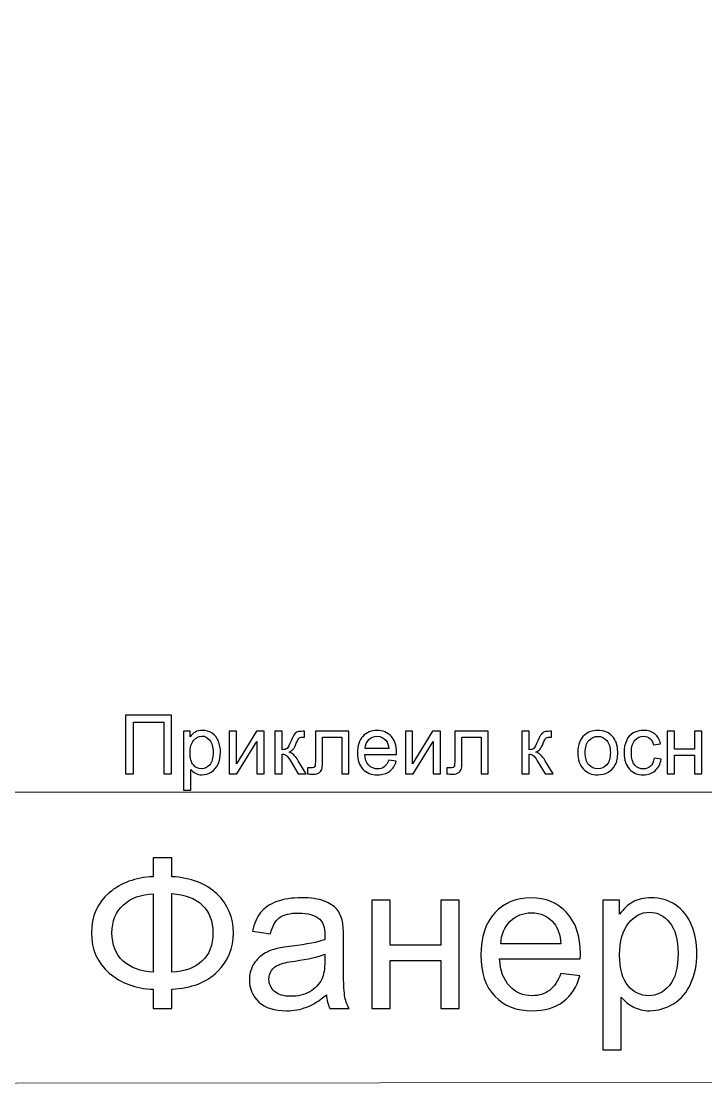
# Model space of a CAD drawing. Header units: millimetres. Extents: x -998 to 1016, y -1915 to 1914.
# Drawn here: x -443.4 to -372.8, y -1509.7 to -1400.2 of the extents above; entities that cross this region are included whole.
import ezdxf

# ---------------------------------------------------------------- set-up
doc = ezdxf.new("R2010")
doc.units = ezdxf.units.MM
doc.header["$MEASUREMENT"] = 0
doc.layers.add('layer 1', color=7, linetype='Continuous')

msp = doc.modelspace()

# ---------------------------------------------------------------- linework, layer by layer
at = {"layer": 'layer 1', "color": 143, "lineweight": 9}
msp.add_open_spline([(-484.008, -1400.1516), (-484.008, -1400.1516), (-505.2969, -1400.1516), (-505.2969, -1400.1516), (-505.2969, -1400.1516), (-519.0467, -1400.1516), (-518.938, -1413.1551), (-518.938, -1426.9021), (-518.938, -1426.9021), (-518.938, -1426.9021), (-518.938, -1509.738), (-518.938, -1509.738), (-518.938, -1509.738), (-518.938, -1509.738), (-218.938, -1509.4869), (-218.938, -1509.4869), (-218.938, -1509.4869), (-218.938, -1509.4869), (-218.938, -1479.6511), (-218.938, -1479.6511), (-218.938, -1479.6511), (-218.938, -1479.6511), (-472.2524, -1479.6511), (-472.2524, -1479.6511), (-472.2524, -1479.6511), (-472.2524, -1481.308), (-473.5955, -1482.6511), (-475.2524, -1482.6511), (-475.2524, -1482.6511), (-476.9093, -1482.6511), (-478.2524, -1481.308), (-478.2524, -1479.6511), (-478.2524, -1479.6511), (-478.2524, -1479.6511), (-478.2524, -1461.6511), (-478.2524, -1461.6511), (-478.2524, -1461.6511), (-478.2524, -1459.9942), (-476.9093, -1458.6511), (-475.2524, -1458.6511), (-475.2524, -1458.6511), (-473.5955, -1458.6511), (-472.2524, -1459.9942), (-472.2524, -1461.6511), (-472.2524, -1461.6511), (-472.2524, -1461.6511), (-459.008, -1461.6511), (-459.008, -1461.6511), (-459.008, -1461.6511), (-459.008, -1461.6511), (-459.008, -1426.651), (-459.008, -1426.651), (-459.008, -1426.651), (-459.008, -1412.901), (-470.2586, -1400.1516), (-484.008, -1400.1516)], degree=3, knots=[0, 0, 0, 0, 0.06666667, 0.06666667, 0.06666667, 0.06666667, 0.13333333, 0.13333333, 0.13333333, 0.13333333, 0.2, 0.2, 0.2, 0.2, 0.26666667, 0.26666667, 0.26666667, 0.26666667, 0.33333333, 0.33333333, 0.33333333, 0.33333333, 0.4, 0.4, 0.4, 0.4, 0.46666667, 0.46666667, 0.46666667, 0.46666667, 0.53333333, 0.53333333, 0.53333333, 0.53333333, 0.6, 0.6, 0.6, 0.6, 0.66666667, 0.66666667, 0.66666667, 0.66666667, 0.73333333, 0.73333333, 0.73333333, 0.73333333, 0.8, 0.8, 0.8, 0.8, 0.86666667, 0.86666667, 0.86666667, 0.86666667, 1, 1, 1, 1], dxfattribs=at)
at = {"layer": 'layer 1', "color": 250}
for points, knots in [([(-432.6618, -1471.7199), (-432.6618, -1471.7199), (-427.9035, -1471.7199), (-427.9035, -1471.7199), (-427.9035, -1471.7199), (-427.9035, -1471.7199), (-427.9035, -1477.7821), (-427.9035, -1477.7821), (-427.9035, -1477.7821), (-427.9035, -1477.7821), (-428.7078, -1477.7821), (-428.7078, -1477.7821), (-428.7078, -1477.7821), (-428.7078, -1477.7821), (-428.7078, -1472.4311), (-428.7078, -1472.4311), (-428.7078, -1472.4311), (-428.7078, -1472.4311), (-431.8575, -1472.4311), (-431.8575, -1472.4311), (-431.8575, -1472.4311), (-431.8575, -1472.4311), (-431.8575, -1477.7821), (-431.8575, -1477.7821), (-431.8575, -1477.7821), (-431.8575, -1477.7821), (-432.6618, -1477.7821), (-432.6618, -1477.7821), (-432.6618, -1477.7821), (-432.6618, -1477.7821), (-432.6618, -1471.7199), (-432.6618, -1471.7199)], [0, 0, 0, 0, 0.11111111, 0.11111111, 0.11111111, 0.11111111, 0.22222222, 0.22222222, 0.22222222, 0.22222222, 0.33333333, 0.33333333, 0.33333333, 0.33333333, 0.44444444, 0.44444444, 0.44444444, 0.44444444, 0.55555556, 0.55555556, 0.55555556, 0.55555556, 0.66666667, 0.66666667, 0.66666667, 0.66666667, 0.77777778, 0.77777778, 0.77777778, 0.77777778, 1, 1, 1, 1]), ([(-426.6773, -1479.467), (-426.6773, -1479.467), (-426.6773, -1473.3879), (-426.6773, -1473.3879), (-426.6773, -1473.3879), (-426.6773, -1473.3879), (-426, -1473.3879), (-426, -1473.3879), (-426, -1473.3879), (-426, -1473.3879), (-426, -1473.965), (-426, -1473.965), (-426, -1473.965), (-425.8405, -1473.7421), (-425.6599, -1473.5742), (-425.4581, -1473.4627), (-425.4581, -1473.4627), (-425.2577, -1473.3512), (-425.0136, -1473.2947), (-424.7271, -1473.2947), (-424.7271, -1473.2947), (-424.3518, -1473.2947), (-424.0216, -1473.3907), (-423.7351, -1473.584), (-423.7351, -1473.584), (-423.4487, -1473.7759), (-423.2328, -1474.0483), (-423.086, -1474.3982), (-423.086, -1474.3982), (-422.9407, -1474.7496), (-422.8673, -1475.1334), (-422.8673, -1475.5525), (-422.8673, -1475.5525), (-422.8673, -1475.9999), (-422.9477, -1476.4034), (-423.1086, -1476.7633), (-423.1086, -1476.7633), (-423.2695, -1477.1217), (-423.5037, -1477.3969), (-423.8113, -1477.5888), (-423.8113, -1477.5888), (-424.1175, -1477.7793), (-424.4407, -1477.8752), (-424.7793, -1477.8752), (-424.7793, -1477.8752), (-425.0277, -1477.8752), (-425.2507, -1477.823), (-425.4468, -1477.7186), (-425.4468, -1477.7186), (-425.6444, -1477.6142), (-425.8052, -1477.4829), (-425.9322, -1477.3235), (-425.9322, -1477.3235), (-425.9322, -1477.3235), (-425.9322, -1479.467), (-425.9322, -1479.467), (-425.9322, -1479.467), (-425.9322, -1479.467), (-426.6773, -1479.467), (-426.6773, -1479.467)], [0, 0, 0, 0, 0.0625, 0.0625, 0.0625, 0.0625, 0.125, 0.125, 0.125, 0.125, 0.1875, 0.1875, 0.1875, 0.1875, 0.25, 0.25, 0.25, 0.25, 0.3125, 0.3125, 0.3125, 0.3125, 0.375, 0.375, 0.375, 0.375, 0.4375, 0.4375, 0.4375, 0.4375, 0.5, 0.5, 0.5, 0.5, 0.5625, 0.5625, 0.5625, 0.5625, 0.625, 0.625, 0.625, 0.625, 0.6875, 0.6875, 0.6875, 0.6875, 0.75, 0.75, 0.75, 0.75, 0.8125, 0.8125, 0.8125, 0.8125, 0.875, 0.875, 0.875, 0.875, 1, 1, 1, 1]), ([(-426, -1475.6118), (-426, -1476.1748), (-425.8857, -1476.5911), (-425.6585, -1476.8606), (-425.6585, -1476.8606), (-425.4299, -1477.1302), (-425.1533, -1477.2656), (-424.8287, -1477.2656), (-424.8287, -1477.2656), (-424.4985, -1477.2656), (-424.2163, -1477.1259), (-423.9821, -1476.8465), (-423.9821, -1476.8465), (-423.7464, -1476.5671), (-423.6293, -1476.1353), (-423.6293, -1475.5497), (-423.6293, -1475.5497), (-423.6293, -1474.9909), (-423.7436, -1474.5732), (-423.9736, -1474.2952), (-423.9736, -1474.2952), (-424.2036, -1474.0172), (-424.4774, -1473.879), (-424.7963, -1473.879), (-424.7963, -1473.879), (-425.1124, -1473.879), (-425.3918, -1474.0271), (-425.6345, -1474.322), (-425.6345, -1474.322), (-425.8786, -1474.6184), (-426, -1475.0474), (-426, -1475.6118)], [0, 0, 0, 0, 0.11111111, 0.11111111, 0.11111111, 0.11111111, 0.22222222, 0.22222222, 0.22222222, 0.22222222, 0.33333333, 0.33333333, 0.33333333, 0.33333333, 0.44444444, 0.44444444, 0.44444444, 0.44444444, 0.55555556, 0.55555556, 0.55555556, 0.55555556, 0.66666667, 0.66666667, 0.66666667, 0.66666667, 0.77777778, 0.77777778, 0.77777778, 0.77777778, 1, 1, 1, 1]), ([(-421.9684, -1473.3879), (-421.9684, -1473.3879), (-421.2233, -1473.3879), (-421.2233, -1473.3879), (-421.2233, -1473.3879), (-421.2233, -1473.3879), (-421.2233, -1476.7393), (-421.2233, -1476.7393), (-421.2233, -1476.7393), (-421.2233, -1476.7393), (-419.1532, -1473.3879), (-419.1532, -1473.3879), (-419.1532, -1473.3879), (-419.1532, -1473.3879), (-418.3531, -1473.3879), (-418.3531, -1473.3879), (-418.3531, -1473.3879), (-418.3531, -1473.3879), (-418.3531, -1477.7821), (-418.3531, -1477.7821), (-418.3531, -1477.7821), (-418.3531, -1477.7821), (-419.0982, -1477.7821), (-419.0982, -1477.7821), (-419.0982, -1477.7821), (-419.0982, -1477.7821), (-419.0982, -1474.4519), (-419.0982, -1474.4519), (-419.0982, -1474.4519), (-419.0982, -1474.4519), (-421.1655, -1477.7821), (-421.1655, -1477.7821), (-421.1655, -1477.7821), (-421.1655, -1477.7821), (-421.9684, -1477.7821), (-421.9684, -1477.7821), (-421.9684, -1477.7821), (-421.9684, -1477.7821), (-421.9684, -1473.3879), (-421.9684, -1473.3879)], [0, 0, 0, 0, 0.09090909, 0.09090909, 0.09090909, 0.09090909, 0.18181818, 0.18181818, 0.18181818, 0.18181818, 0.27272727, 0.27272727, 0.27272727, 0.27272727, 0.36363636, 0.36363636, 0.36363636, 0.36363636, 0.45454545, 0.45454545, 0.45454545, 0.45454545, 0.54545455, 0.54545455, 0.54545455, 0.54545455, 0.63636364, 0.63636364, 0.63636364, 0.63636364, 0.72727273, 0.72727273, 0.72727273, 0.72727273, 0.81818182, 0.81818182, 0.81818182, 0.81818182, 1, 1, 1, 1]), ([(-417.2468, -1473.3879), (-417.2468, -1473.3879), (-416.5017, -1473.3879), (-416.5017, -1473.3879), (-416.5017, -1473.3879), (-416.5017, -1473.3879), (-416.5017, -1475.2844), (-416.5017, -1475.2844), (-416.5017, -1475.2844), (-416.2646, -1475.2844), (-416.0981, -1475.2393), (-416.0022, -1475.1475), (-416.0022, -1475.1475), (-415.9076, -1475.0572), (-415.7679, -1474.7934), (-415.5816, -1474.3545), (-415.5816, -1474.3545), (-415.4349, -1474.0074), (-415.3164, -1473.7788), (-415.226, -1473.6687), (-415.226, -1473.6687), (-415.1343, -1473.5586), (-415.0299, -1473.4838), (-414.9114, -1473.4457), (-414.9114, -1473.4457), (-414.7914, -1473.4076), (-414.6009, -1473.3879), (-414.3399, -1473.3879), (-414.3399, -1473.3879), (-414.3399, -1473.3879), (-414.1903, -1473.3879), (-414.1903, -1473.3879), (-414.1903, -1473.3879), (-414.1903, -1473.3879), (-414.1903, -1474.0017), (-414.1903, -1474.0017), (-414.1903, -1474.0017), (-414.1903, -1474.0017), (-414.3977, -1473.9975), (-414.3977, -1473.9975), (-414.3977, -1473.9975), (-414.5939, -1473.9975), (-414.7195, -1474.0271), (-414.7745, -1474.085), (-414.7745, -1474.085), (-414.8323, -1474.1457), (-414.9212, -1474.3263), (-415.0398, -1474.6268), (-415.0398, -1474.6268), (-415.1527, -1474.9147), (-415.2557, -1475.1137), (-415.3502, -1475.2237), (-415.3502, -1475.2237), (-415.4434, -1475.3338), (-415.5887, -1475.434), (-415.7848, -1475.5257), (-415.7848, -1475.5257), (-415.4645, -1475.6118), (-415.1484, -1475.9095), (-414.838, -1476.4204), (-414.838, -1476.4204), (-414.838, -1476.4204), (-414.021, -1477.7821), (-414.021, -1477.7821), (-414.021, -1477.7821), (-414.021, -1477.7821), (-414.8394, -1477.7821), (-414.8394, -1477.7821), (-414.8394, -1477.7821), (-414.8394, -1477.7821), (-415.6451, -1476.4246), (-415.6451, -1476.4246), (-415.6451, -1476.4246), (-415.8074, -1476.1494), (-415.9485, -1475.9688), (-416.0685, -1475.8813), (-416.0685, -1475.8813), (-416.1898, -1475.7938), (-416.3338, -1475.7501), (-416.5017, -1475.7501), (-416.5017, -1475.7501), (-416.5017, -1475.7501), (-416.5017, -1477.7821), (-416.5017, -1477.7821), (-416.5017, -1477.7821), (-416.5017, -1477.7821), (-417.2468, -1477.7821), (-417.2468, -1477.7821), (-417.2468, -1477.7821), (-417.2468, -1477.7821), (-417.2468, -1473.3879), (-417.2468, -1473.3879)], [0, 0, 0, 0, 0.04166667, 0.04166667, 0.04166667, 0.04166667, 0.08333333, 0.08333333, 0.08333333, 0.08333333, 0.125, 0.125, 0.125, 0.125, 0.16666667, 0.16666667, 0.16666667, 0.16666667, 0.20833333, 0.20833333, 0.20833333, 0.20833333, 0.25, 0.25, 0.25, 0.25, 0.29166667, 0.29166667, 0.29166667, 0.29166667, 0.33333333, 0.33333333, 0.33333333, 0.33333333, 0.375, 0.375, 0.375, 0.375, 0.41666667, 0.41666667, 0.41666667, 0.41666667, 0.45833333, 0.45833333, 0.45833333, 0.45833333, 0.5, 0.5, 0.5, 0.5, 0.54166667, 0.54166667, 0.54166667, 0.54166667, 0.58333333, 0.58333333, 0.58333333, 0.58333333, 0.625, 0.625, 0.625, 0.625, 0.66666667, 0.66666667, 0.66666667, 0.66666667, 0.70833333, 0.70833333, 0.70833333, 0.70833333, 0.75, 0.75, 0.75, 0.75, 0.79166667, 0.79166667, 0.79166667, 0.79166667, 0.83333333, 0.83333333, 0.83333333, 0.83333333, 0.875, 0.875, 0.875, 0.875, 0.91666667, 0.91666667, 0.91666667, 0.91666667, 1, 1, 1, 1]), ([(-413.0755, -1473.3879), (-413.0755, -1473.3879), (-409.6126, -1473.3879), (-409.6126, -1473.3879), (-409.6126, -1473.3879), (-409.6126, -1473.3879), (-409.6126, -1477.7779), (-409.6126, -1477.7779), (-409.6126, -1477.7779), (-409.6126, -1477.7779), (-410.3577, -1477.7779), (-410.3577, -1477.7779), (-410.3577, -1477.7779), (-410.3577, -1477.7779), (-410.3577, -1474.006), (-410.3577, -1474.006), (-410.3577, -1474.006), (-410.3577, -1474.006), (-412.3305, -1474.006), (-412.3305, -1474.006), (-412.3305, -1474.006), (-412.3305, -1474.006), (-412.3305, -1476.1918), (-412.3305, -1476.1918), (-412.3305, -1476.1918), (-412.3305, -1476.7012), (-412.3474, -1477.037), (-412.3798, -1477.2007), (-412.3798, -1477.2007), (-412.4137, -1477.363), (-412.504, -1477.5041), (-412.6522, -1477.6255), (-412.6522, -1477.6255), (-412.8018, -1477.7468), (-413.0163, -1477.8075), (-413.2971, -1477.8075), (-413.2971, -1477.8075), (-413.4706, -1477.8075), (-413.671, -1477.7962), (-413.8968, -1477.775), (-413.8968, -1477.775), (-413.8968, -1477.775), (-413.8968, -1477.1556), (-413.8968, -1477.1556), (-413.8968, -1477.1556), (-413.8968, -1477.1556), (-413.5708, -1477.1556), (-413.5708, -1477.1556), (-413.5708, -1477.1556), (-413.417, -1477.1556), (-413.307, -1477.14), (-413.2406, -1477.1076), (-413.2406, -1477.1076), (-413.1743, -1477.0765), (-413.1306, -1477.0257), (-413.108, -1476.9566), (-413.108, -1476.9566), (-413.0868, -1476.8875), (-413.0755, -1476.6631), (-413.0755, -1476.2835), (-413.0755, -1476.2835), (-413.0755, -1476.2835), (-413.0755, -1473.3879), (-413.0755, -1473.3879)], [0, 0, 0, 0, 0.05882353, 0.05882353, 0.05882353, 0.05882353, 0.11764706, 0.11764706, 0.11764706, 0.11764706, 0.17647059, 0.17647059, 0.17647059, 0.17647059, 0.23529412, 0.23529412, 0.23529412, 0.23529412, 0.29411765, 0.29411765, 0.29411765, 0.29411765, 0.35294118, 0.35294118, 0.35294118, 0.35294118, 0.41176471, 0.41176471, 0.41176471, 0.41176471, 0.47058824, 0.47058824, 0.47058824, 0.47058824, 0.52941176, 0.52941176, 0.52941176, 0.52941176, 0.58823529, 0.58823529, 0.58823529, 0.58823529, 0.64705882, 0.64705882, 0.64705882, 0.64705882, 0.70588235, 0.70588235, 0.70588235, 0.70588235, 0.76470588, 0.76470588, 0.76470588, 0.76470588, 0.82352941, 0.82352941, 0.82352941, 0.82352941, 0.88235294, 0.88235294, 0.88235294, 0.88235294, 1, 1, 1, 1]), ([(-405.5021, -1476.3597), (-405.5021, -1476.3597), (-404.7316, -1476.4613), (-404.7316, -1476.4613), (-404.7316, -1476.4613), (-404.8516, -1476.9086), (-405.0759, -1477.2572), (-405.4033, -1477.5041), (-405.4033, -1477.5041), (-405.7307, -1477.7511), (-406.1484, -1477.8752), (-406.6578, -1477.8752), (-406.6578, -1477.8752), (-407.2984, -1477.8752), (-407.8064, -1477.6777), (-408.1818, -1477.2826), (-408.1818, -1477.2826), (-408.5572, -1476.8889), (-408.7448, -1476.3343), (-408.7448, -1475.6217), (-408.7448, -1475.6217), (-408.7448, -1474.8851), (-408.5557, -1474.3122), (-408.1762, -1473.9058), (-408.1762, -1473.9058), (-407.7966, -1473.4979), (-407.3041, -1473.2947), (-406.6987, -1473.2947), (-406.6987, -1473.2947), (-406.1131, -1473.2947), (-405.6347, -1473.4937), (-405.2636, -1473.8931), (-405.2636, -1473.8931), (-404.8925, -1474.2924), (-404.7062, -1474.854), (-404.7062, -1475.5779), (-404.7062, -1475.5779), (-404.7062, -1475.6217), (-404.7076, -1475.688), (-404.7104, -1475.7755), (-404.7104, -1475.7755), (-404.7104, -1475.7755), (-407.9828, -1475.7755), (-407.9828, -1475.7755), (-407.9828, -1475.7755), (-407.9546, -1476.2567), (-407.8191, -1476.6264), (-407.5736, -1476.8818), (-407.5736, -1476.8818), (-407.3295, -1477.1372), (-407.0233, -1477.2656), (-406.6578, -1477.2656), (-406.6578, -1477.2656), (-406.3854, -1477.2656), (-406.1526, -1477.1937), (-405.9607, -1477.0497), (-405.9607, -1477.0497), (-405.7674, -1476.9058), (-405.615, -1476.6758), (-405.5021, -1476.3597)], [0, 0, 0, 0, 0.0625, 0.0625, 0.0625, 0.0625, 0.125, 0.125, 0.125, 0.125, 0.1875, 0.1875, 0.1875, 0.1875, 0.25, 0.25, 0.25, 0.25, 0.3125, 0.3125, 0.3125, 0.3125, 0.375, 0.375, 0.375, 0.375, 0.4375, 0.4375, 0.4375, 0.4375, 0.5, 0.5, 0.5, 0.5, 0.5625, 0.5625, 0.5625, 0.5625, 0.625, 0.625, 0.625, 0.625, 0.6875, 0.6875, 0.6875, 0.6875, 0.75, 0.75, 0.75, 0.75, 0.8125, 0.8125, 0.8125, 0.8125, 0.875, 0.875, 0.875, 0.875, 1, 1, 1, 1]), ([(-407.9405, -1475.1659), (-407.9405, -1475.1659), (-405.4936, -1475.1659), (-405.4936, -1475.1659), (-405.4936, -1475.1659), (-405.5261, -1474.7962), (-405.6206, -1474.5196), (-405.7744, -1474.3347), (-405.7744, -1474.3347), (-406.0101, -1474.0483), (-406.3177, -1473.9044), (-406.6945, -1473.9044), (-406.6945, -1473.9044), (-407.036, -1473.9044), (-407.3224, -1474.0187), (-407.5553, -1474.2473), (-407.5553, -1474.2473), (-407.7867, -1474.4759), (-407.9151, -1474.7821), (-407.9405, -1475.1659)], [0, 0, 0, 0, 0.16666667, 0.16666667, 0.16666667, 0.16666667, 0.33333333, 0.33333333, 0.33333333, 0.33333333, 0.5, 0.5, 0.5, 0.5, 0.66666667, 0.66666667, 0.66666667, 0.66666667, 1, 1, 1, 1]), ([(-403.7904, -1473.3879), (-403.7904, -1473.3879), (-403.0453, -1473.3879), (-403.0453, -1473.3879), (-403.0453, -1473.3879), (-403.0453, -1473.3879), (-403.0453, -1476.7393), (-403.0453, -1476.7393), (-403.0453, -1476.7393), (-403.0453, -1476.7393), (-400.9752, -1473.3879), (-400.9752, -1473.3879), (-400.9752, -1473.3879), (-400.9752, -1473.3879), (-400.1751, -1473.3879), (-400.1751, -1473.3879), (-400.1751, -1473.3879), (-400.1751, -1473.3879), (-400.1751, -1477.7821), (-400.1751, -1477.7821), (-400.1751, -1477.7821), (-400.1751, -1477.7821), (-400.9202, -1477.7821), (-400.9202, -1477.7821), (-400.9202, -1477.7821), (-400.9202, -1477.7821), (-400.9202, -1474.4519), (-400.9202, -1474.4519), (-400.9202, -1474.4519), (-400.9202, -1474.4519), (-402.9875, -1477.7821), (-402.9875, -1477.7821), (-402.9875, -1477.7821), (-402.9875, -1477.7821), (-403.7904, -1477.7821), (-403.7904, -1477.7821), (-403.7904, -1477.7821), (-403.7904, -1477.7821), (-403.7904, -1473.3879), (-403.7904, -1473.3879)], [0, 0, 0, 0, 0.09090909, 0.09090909, 0.09090909, 0.09090909, 0.18181818, 0.18181818, 0.18181818, 0.18181818, 0.27272727, 0.27272727, 0.27272727, 0.27272727, 0.36363636, 0.36363636, 0.36363636, 0.36363636, 0.45454545, 0.45454545, 0.45454545, 0.45454545, 0.54545455, 0.54545455, 0.54545455, 0.54545455, 0.63636364, 0.63636364, 0.63636364, 0.63636364, 0.72727273, 0.72727273, 0.72727273, 0.72727273, 0.81818182, 0.81818182, 0.81818182, 0.81818182, 1, 1, 1, 1]), ([(-398.6962, -1473.3879), (-398.6962, -1473.3879), (-395.2333, -1473.3879), (-395.2333, -1473.3879), (-395.2333, -1473.3879), (-395.2333, -1473.3879), (-395.2333, -1477.7779), (-395.2333, -1477.7779), (-395.2333, -1477.7779), (-395.2333, -1477.7779), (-395.9784, -1477.7779), (-395.9784, -1477.7779), (-395.9784, -1477.7779), (-395.9784, -1477.7779), (-395.9784, -1474.006), (-395.9784, -1474.006), (-395.9784, -1474.006), (-395.9784, -1474.006), (-397.9512, -1474.006), (-397.9512, -1474.006), (-397.9512, -1474.006), (-397.9512, -1474.006), (-397.9512, -1476.1918), (-397.9512, -1476.1918), (-397.9512, -1476.1918), (-397.9512, -1476.7012), (-397.9681, -1477.037), (-398.0005, -1477.2007), (-398.0005, -1477.2007), (-398.0344, -1477.363), (-398.1247, -1477.5041), (-398.2729, -1477.6255), (-398.2729, -1477.6255), (-398.4225, -1477.7468), (-398.637, -1477.8075), (-398.9178, -1477.8075), (-398.9178, -1477.8075), (-399.0913, -1477.8075), (-399.2917, -1477.7962), (-399.5175, -1477.775), (-399.5175, -1477.775), (-399.5175, -1477.775), (-399.5175, -1477.1556), (-399.5175, -1477.1556), (-399.5175, -1477.1556), (-399.5175, -1477.1556), (-399.1915, -1477.1556), (-399.1915, -1477.1556), (-399.1915, -1477.1556), (-399.0377, -1477.1556), (-398.9277, -1477.14), (-398.8613, -1477.1076), (-398.8613, -1477.1076), (-398.795, -1477.0765), (-398.7513, -1477.0257), (-398.7287, -1476.9566), (-398.7287, -1476.9566), (-398.7075, -1476.8875), (-398.6962, -1476.6631), (-398.6962, -1476.2835), (-398.6962, -1476.2835), (-398.6962, -1476.2835), (-398.6962, -1473.3879), (-398.6962, -1473.3879)], [0, 0, 0, 0, 0.05882353, 0.05882353, 0.05882353, 0.05882353, 0.11764706, 0.11764706, 0.11764706, 0.11764706, 0.17647059, 0.17647059, 0.17647059, 0.17647059, 0.23529412, 0.23529412, 0.23529412, 0.23529412, 0.29411765, 0.29411765, 0.29411765, 0.29411765, 0.35294118, 0.35294118, 0.35294118, 0.35294118, 0.41176471, 0.41176471, 0.41176471, 0.41176471, 0.47058824, 0.47058824, 0.47058824, 0.47058824, 0.52941176, 0.52941176, 0.52941176, 0.52941176, 0.58823529, 0.58823529, 0.58823529, 0.58823529, 0.64705882, 0.64705882, 0.64705882, 0.64705882, 0.70588235, 0.70588235, 0.70588235, 0.70588235, 0.76470588, 0.76470588, 0.76470588, 0.76470588, 0.82352941, 0.82352941, 0.82352941, 0.82352941, 0.88235294, 0.88235294, 0.88235294, 0.88235294, 1, 1, 1, 1]), ([(-391.7762, -1473.3879), (-391.7762, -1473.3879), (-391.0311, -1473.3879), (-391.0311, -1473.3879), (-391.0311, -1473.3879), (-391.0311, -1473.3879), (-391.0311, -1475.2844), (-391.0311, -1475.2844), (-391.0311, -1475.2844), (-390.794, -1475.2844), (-390.6275, -1475.2393), (-390.5316, -1475.1475), (-390.5316, -1475.1475), (-390.437, -1475.0572), (-390.2973, -1474.7934), (-390.111, -1474.3545), (-390.111, -1474.3545), (-389.9643, -1474.0074), (-389.8458, -1473.7788), (-389.7554, -1473.6687), (-389.7554, -1473.6687), (-389.6637, -1473.5586), (-389.5593, -1473.4838), (-389.4408, -1473.4457), (-389.4408, -1473.4457), (-389.3208, -1473.4076), (-389.1303, -1473.3879), (-388.8693, -1473.3879), (-388.8693, -1473.3879), (-388.8693, -1473.3879), (-388.7197, -1473.3879), (-388.7197, -1473.3879), (-388.7197, -1473.3879), (-388.7197, -1473.3879), (-388.7197, -1474.0017), (-388.7197, -1474.0017), (-388.7197, -1474.0017), (-388.7197, -1474.0017), (-388.9271, -1473.9975), (-388.9271, -1473.9975), (-388.9271, -1473.9975), (-389.1233, -1473.9975), (-389.2489, -1474.0271), (-389.3039, -1474.085), (-389.3039, -1474.085), (-389.3617, -1474.1457), (-389.4506, -1474.3263), (-389.5692, -1474.6268), (-389.5692, -1474.6268), (-389.6821, -1474.9147), (-389.7851, -1475.1137), (-389.8796, -1475.2237), (-389.8796, -1475.2237), (-389.9728, -1475.3338), (-390.1181, -1475.434), (-390.3142, -1475.5257), (-390.3142, -1475.5257), (-389.9939, -1475.6118), (-389.6778, -1475.9095), (-389.3674, -1476.4204), (-389.3674, -1476.4204), (-389.3674, -1476.4204), (-388.5504, -1477.7821), (-388.5504, -1477.7821), (-388.5504, -1477.7821), (-388.5504, -1477.7821), (-389.3688, -1477.7821), (-389.3688, -1477.7821), (-389.3688, -1477.7821), (-389.3688, -1477.7821), (-390.1745, -1476.4246), (-390.1745, -1476.4246), (-390.1745, -1476.4246), (-390.3368, -1476.1494), (-390.4779, -1475.9688), (-390.5979, -1475.8813), (-390.5979, -1475.8813), (-390.7192, -1475.7938), (-390.8632, -1475.7501), (-391.0311, -1475.7501), (-391.0311, -1475.7501), (-391.0311, -1475.7501), (-391.0311, -1477.7821), (-391.0311, -1477.7821), (-391.0311, -1477.7821), (-391.0311, -1477.7821), (-391.7762, -1477.7821), (-391.7762, -1477.7821), (-391.7762, -1477.7821), (-391.7762, -1477.7821), (-391.7762, -1473.3879), (-391.7762, -1473.3879)], [0, 0, 0, 0, 0.04166667, 0.04166667, 0.04166667, 0.04166667, 0.08333333, 0.08333333, 0.08333333, 0.08333333, 0.125, 0.125, 0.125, 0.125, 0.16666667, 0.16666667, 0.16666667, 0.16666667, 0.20833333, 0.20833333, 0.20833333, 0.20833333, 0.25, 0.25, 0.25, 0.25, 0.29166667, 0.29166667, 0.29166667, 0.29166667, 0.33333333, 0.33333333, 0.33333333, 0.33333333, 0.375, 0.375, 0.375, 0.375, 0.41666667, 0.41666667, 0.41666667, 0.41666667, 0.45833333, 0.45833333, 0.45833333, 0.45833333, 0.5, 0.5, 0.5, 0.5, 0.54166667, 0.54166667, 0.54166667, 0.54166667, 0.58333333, 0.58333333, 0.58333333, 0.58333333, 0.625, 0.625, 0.625, 0.625, 0.66666667, 0.66666667, 0.66666667, 0.66666667, 0.70833333, 0.70833333, 0.70833333, 0.70833333, 0.75, 0.75, 0.75, 0.75, 0.79166667, 0.79166667, 0.79166667, 0.79166667, 0.83333333, 0.83333333, 0.83333333, 0.83333333, 0.875, 0.875, 0.875, 0.875, 0.91666667, 0.91666667, 0.91666667, 0.91666667, 1, 1, 1, 1]), ([(-385.9906, -1475.585), (-385.9906, -1474.7736), (-385.7648, -1474.1725), (-385.3119, -1473.7816), (-385.3119, -1473.7816), (-384.9351, -1473.457), (-384.4736, -1473.2947), (-383.9304, -1473.2947), (-383.9304, -1473.2947), (-383.3278, -1473.2947), (-382.8339, -1473.4923), (-382.4501, -1473.8874), (-382.4501, -1473.8874), (-382.0677, -1474.2811), (-381.8758, -1474.8272), (-381.8758, -1475.5229), (-381.8758, -1475.5229), (-381.8758, -1476.0873), (-381.9604, -1476.5304), (-382.1298, -1476.8536), (-382.1298, -1476.8536), (-382.2991, -1477.1767), (-382.5461, -1477.4279), (-382.8706, -1477.6071), (-382.8706, -1477.6071), (-383.1938, -1477.7863), (-383.548, -1477.8752), (-383.9304, -1477.8752), (-383.9304, -1477.8752), (-384.5456, -1477.8752), (-385.0423, -1477.6791), (-385.4219, -1477.2854), (-385.4219, -1477.2854), (-385.8015, -1476.8917), (-385.9906, -1476.3244), (-385.9906, -1475.585)], [0, 0, 0, 0, 0.1, 0.1, 0.1, 0.1, 0.2, 0.2, 0.2, 0.2, 0.3, 0.3, 0.3, 0.3, 0.4, 0.4, 0.4, 0.4, 0.5, 0.5, 0.5, 0.5, 0.6, 0.6, 0.6, 0.6, 0.7, 0.7, 0.7, 0.7, 0.8, 0.8, 0.8, 0.8, 1, 1, 1, 1]), ([(-385.2286, -1475.5864), (-385.2286, -1476.148), (-385.1058, -1476.5685), (-384.8603, -1476.8465), (-384.8603, -1476.8465), (-384.6133, -1477.1259), (-384.3043, -1477.2656), (-383.9304, -1477.2656), (-383.9304, -1477.2656), (-383.5607, -1477.2656), (-383.253, -1477.1259), (-383.0061, -1476.8451), (-383.0061, -1476.8451), (-382.7606, -1476.5643), (-382.6378, -1476.1367), (-382.6378, -1475.5624), (-382.6378, -1475.5624), (-382.6378, -1475.0205), (-382.762, -1474.6099), (-383.0089, -1474.3319), (-383.0089, -1474.3319), (-383.2559, -1474.0525), (-383.5635, -1473.9128), (-383.9304, -1473.9128), (-383.9304, -1473.9128), (-384.3043, -1473.9128), (-384.6133, -1474.0511), (-384.8603, -1474.3291), (-384.8603, -1474.3291), (-385.1058, -1474.6071), (-385.2286, -1475.0262), (-385.2286, -1475.5864)], [0, 0, 0, 0, 0.11111111, 0.11111111, 0.11111111, 0.11111111, 0.22222222, 0.22222222, 0.22222222, 0.22222222, 0.33333333, 0.33333333, 0.33333333, 0.33333333, 0.44444444, 0.44444444, 0.44444444, 0.44444444, 0.55555556, 0.55555556, 0.55555556, 0.55555556, 0.66666667, 0.66666667, 0.66666667, 0.66666667, 0.77777778, 0.77777778, 0.77777778, 0.77777778, 1, 1, 1, 1]), ([(-378.1321, -1476.1734), (-378.1321, -1476.1734), (-377.404, -1476.275), (-377.404, -1476.275), (-377.404, -1476.275), (-377.4844, -1476.776), (-377.6876, -1477.1669), (-378.0164, -1477.4505), (-378.0164, -1477.4505), (-378.3452, -1477.7341), (-378.7502, -1477.8752), (-379.2285, -1477.8752), (-379.2285, -1477.8752), (-379.8282, -1477.8752), (-380.3109, -1477.6791), (-380.6749, -1477.2868), (-380.6749, -1477.2868), (-381.0404, -1476.8945), (-381.2224, -1476.3329), (-381.2224, -1475.6019), (-381.2224, -1475.6019), (-381.2224, -1475.1278), (-381.1434, -1474.7143), (-380.9868, -1474.3587), (-380.9868, -1474.3587), (-380.8301, -1474.0045), (-380.5917, -1473.7378), (-380.2699, -1473.5615), (-380.2699, -1473.5615), (-379.9496, -1473.3836), (-379.6011, -1473.2947), (-379.2229, -1473.2947), (-379.2229, -1473.2947), (-378.7473, -1473.2947), (-378.3565, -1473.4147), (-378.0545, -1473.656), (-378.0545, -1473.656), (-377.7511, -1473.8973), (-377.5564, -1474.2402), (-377.4717, -1474.6833), (-377.4717, -1474.6833), (-377.4717, -1474.6833), (-378.1914, -1474.7934), (-378.1914, -1474.7934), (-378.1914, -1474.7934), (-378.2605, -1474.4984), (-378.3819, -1474.2769), (-378.5582, -1474.1273), (-378.5582, -1474.1273), (-378.7332, -1473.9791), (-378.9449, -1473.9044), (-379.1932, -1473.9044), (-379.1932, -1473.9044), (-379.5686, -1473.9044), (-379.8734, -1474.0384), (-380.1091, -1474.3065), (-380.1091, -1474.3065), (-380.3433, -1474.576), (-380.4604, -1474.9994), (-380.4604, -1475.5808), (-380.4604, -1475.5808), (-380.4604, -1476.1706), (-380.3475, -1476.5982), (-380.1218, -1476.8649), (-380.1218, -1476.8649), (-379.8946, -1477.1316), (-379.5996, -1477.2656), (-379.237, -1477.2656), (-379.237, -1477.2656), (-378.9435, -1477.2656), (-378.6994, -1477.1767), (-378.5046, -1476.9975), (-378.5046, -1476.9975), (-378.3085, -1476.8197), (-378.1843, -1476.5446), (-378.1321, -1476.1734)], [0, 0, 0, 0, 0.05, 0.05, 0.05, 0.05, 0.1, 0.1, 0.1, 0.1, 0.15, 0.15, 0.15, 0.15, 0.2, 0.2, 0.2, 0.2, 0.25, 0.25, 0.25, 0.25, 0.3, 0.3, 0.3, 0.3, 0.35, 0.35, 0.35, 0.35, 0.4, 0.4, 0.4, 0.4, 0.45, 0.45, 0.45, 0.45, 0.5, 0.5, 0.5, 0.5, 0.55, 0.55, 0.55, 0.55, 0.6, 0.6, 0.6, 0.6, 0.65, 0.65, 0.65, 0.65, 0.7, 0.7, 0.7, 0.7, 0.75, 0.75, 0.75, 0.75, 0.8, 0.8, 0.8, 0.8, 0.85, 0.85, 0.85, 0.85, 0.9, 0.9, 0.9, 0.9, 1, 1, 1, 1]), ([(-376.7689, -1473.3879), (-376.7689, -1473.3879), (-376.0238, -1473.3879), (-376.0238, -1473.3879), (-376.0238, -1473.3879), (-376.0238, -1473.3879), (-376.0238, -1475.2167), (-376.0238, -1475.2167), (-376.0238, -1475.2167), (-376.0238, -1475.2167), (-373.958, -1475.2167), (-373.958, -1475.2167), (-373.958, -1475.2167), (-373.958, -1475.2167), (-373.958, -1473.3879), (-373.958, -1473.3879), (-373.958, -1473.3879), (-373.958, -1473.3879), (-373.2129, -1473.3879), (-373.2129, -1473.3879), (-373.2129, -1473.3879), (-373.2129, -1473.3879), (-373.2129, -1477.7821), (-373.2129, -1477.7821), (-373.2129, -1477.7821), (-373.2129, -1477.7821), (-373.958, -1477.7821), (-373.958, -1477.7821), (-373.958, -1477.7821), (-373.958, -1477.7821), (-373.958, -1475.8348), (-373.958, -1475.8348), (-373.958, -1475.8348), (-373.958, -1475.8348), (-376.0238, -1475.8348), (-376.0238, -1475.8348), (-376.0238, -1475.8348), (-376.0238, -1475.8348), (-376.0238, -1477.7821), (-376.0238, -1477.7821), (-376.0238, -1477.7821), (-376.0238, -1477.7821), (-376.7689, -1477.7821), (-376.7689, -1477.7821), (-376.7689, -1477.7821), (-376.7689, -1477.7821), (-376.7689, -1473.3879), (-376.7689, -1473.3879)], [0, 0, 0, 0, 0.07692308, 0.07692308, 0.07692308, 0.07692308, 0.15384615, 0.15384615, 0.15384615, 0.15384615, 0.23076923, 0.23076923, 0.23076923, 0.23076923, 0.30769231, 0.30769231, 0.30769231, 0.30769231, 0.38461538, 0.38461538, 0.38461538, 0.38461538, 0.46153846, 0.46153846, 0.46153846, 0.46153846, 0.53846154, 0.53846154, 0.53846154, 0.53846154, 0.61538462, 0.61538462, 0.61538462, 0.61538462, 0.69230769, 0.69230769, 0.69230769, 0.69230769, 0.76923077, 0.76923077, 0.76923077, 0.76923077, 0.84615385, 0.84615385, 0.84615385, 0.84615385, 1, 1, 1, 1])]:
    msp.add_open_spline(points, degree=3, knots=knots, dxfattribs=at)
at = {"layer": 'layer 1', "color": 2}
for points, knots in [([(-429.7999, -1488.3833), (-429.7999, -1488.3833), (-429.7999, -1486.4238), (-429.7999, -1486.4238), (-429.7999, -1486.4238), (-429.7999, -1486.4238), (-427.8835, -1486.4238), (-427.8835, -1486.4238), (-427.8835, -1486.4238), (-427.8835, -1486.4238), (-427.8835, -1488.3833), (-427.8835, -1488.3833), (-427.8835, -1488.3833), (-425.9204, -1488.4874), (-424.3701, -1489.0796), (-423.236, -1490.1598), (-423.236, -1490.1598), (-422.0983, -1491.24), (-421.5313, -1492.5787), (-421.5313, -1494.1793), (-421.5313, -1494.1793), (-421.5313, -1495.7476), (-422.0804, -1497.079), (-423.1822, -1498.1772), (-423.1822, -1498.1772), (-424.2839, -1499.2718), (-425.8487, -1499.8783), (-427.8835, -1499.9896), (-427.8835, -1499.9896), (-427.8835, -1499.9896), (-427.8835, -1501.9706), (-427.8835, -1501.9706), (-427.8835, -1501.9706), (-427.8835, -1501.9706), (-429.7999, -1501.9706), (-429.7999, -1501.9706), (-429.7999, -1501.9706), (-429.7999, -1501.9706), (-429.7999, -1499.9896), (-429.7999, -1499.9896), (-429.7999, -1499.9896), (-431.6231, -1499.9178), (-433.1411, -1499.3615), (-434.3542, -1498.3172), (-434.3542, -1498.3172), (-435.5672, -1497.2764), (-436.1737, -1495.8947), (-436.1737, -1494.1793), (-436.1737, -1494.1793), (-436.1737, -1492.4602), (-435.5672, -1491.0821), (-434.3577, -1490.0486), (-434.3577, -1490.0486), (-433.1483, -1489.015), (-431.6302, -1488.4623), (-429.7999, -1488.3833)], [0, 0, 0, 0, 0.06666667, 0.06666667, 0.06666667, 0.06666667, 0.13333333, 0.13333333, 0.13333333, 0.13333333, 0.2, 0.2, 0.2, 0.2, 0.26666667, 0.26666667, 0.26666667, 0.26666667, 0.33333333, 0.33333333, 0.33333333, 0.33333333, 0.4, 0.4, 0.4, 0.4, 0.46666667, 0.46666667, 0.46666667, 0.46666667, 0.53333333, 0.53333333, 0.53333333, 0.53333333, 0.6, 0.6, 0.6, 0.6, 0.66666667, 0.66666667, 0.66666667, 0.66666667, 0.73333333, 0.73333333, 0.73333333, 0.73333333, 0.8, 0.8, 0.8, 0.8, 0.86666667, 0.86666667, 0.86666667, 0.86666667, 1, 1, 1, 1]), ([(-429.7999, -1490.149), (-431.0704, -1490.2065), (-432.0968, -1490.5797), (-432.8827, -1491.2759), (-432.8827, -1491.2759), (-433.6687, -1491.9722), (-434.0635, -1492.9411), (-434.0635, -1494.1865), (-434.0635, -1494.1865), (-434.0635, -1495.4174), (-433.6759, -1496.3828), (-432.9007, -1497.0862), (-432.9007, -1497.0862), (-432.1255, -1497.7896), (-431.0919, -1498.1665), (-429.7999, -1498.2239), (-429.7999, -1498.2239), (-429.7999, -1498.2239), (-429.7999, -1490.149), (-429.7999, -1490.149)], [0, 0, 0, 0, 0.16666667, 0.16666667, 0.16666667, 0.16666667, 0.33333333, 0.33333333, 0.33333333, 0.33333333, 0.5, 0.5, 0.5, 0.5, 0.66666667, 0.66666667, 0.66666667, 0.66666667, 1, 1, 1, 1]), ([(-427.8835, -1490.1275), (-427.8835, -1490.1275), (-427.8835, -1498.2454), (-427.8835, -1498.2454), (-427.8835, -1498.2454), (-426.5664, -1498.1808), (-425.5328, -1497.7968), (-424.7756, -1497.0934), (-424.7756, -1497.0934), (-424.0184, -1496.39), (-423.6415, -1495.421), (-423.6415, -1494.1865), (-423.6415, -1494.1865), (-423.6415, -1492.9734), (-424.0112, -1492.0152), (-424.7541, -1491.3046), (-424.7541, -1491.3046), (-425.497, -1490.5976), (-426.5377, -1490.2065), (-427.8835, -1490.1275)], [0, 0, 0, 0, 0.16666667, 0.16666667, 0.16666667, 0.16666667, 0.33333333, 0.33333333, 0.33333333, 0.33333333, 0.5, 0.5, 0.5, 0.5, 0.66666667, 0.66666667, 0.66666667, 0.66666667, 1, 1, 1, 1]), ([(-411.942, -1500.571), (-412.6454, -1501.1703), (-413.3237, -1501.5902), (-413.9732, -1501.8378), (-413.9732, -1501.8378), (-414.6228, -1502.0854), (-415.3191, -1502.2075), (-416.0655, -1502.2075), (-416.0655, -1502.2075), (-417.2929, -1502.2075), (-418.2368, -1501.9096), (-418.8971, -1501.3103), (-418.8971, -1501.3103), (-419.5574, -1500.7145), (-419.8876, -1499.9501), (-419.8876, -1499.0206), (-419.8876, -1499.0206), (-419.8876, -1498.4751), (-419.762, -1497.9762), (-419.5144, -1497.5241), (-419.5144, -1497.5241), (-419.2632, -1497.0719), (-418.9366, -1496.713), (-418.5346, -1496.4402), (-418.5346, -1496.4402), (-418.1291, -1496.1675), (-417.6769, -1495.9593), (-417.1709, -1495.8194), (-417.1709, -1495.8194), (-416.7976, -1495.7225), (-416.2342, -1495.6292), (-415.4841, -1495.5359), (-415.4841, -1495.5359), (-413.9553, -1495.3564), (-412.8248, -1495.1375), (-412.1035, -1494.8863), (-412.1035, -1494.8863), (-412.0963, -1494.6279), (-412.0927, -1494.4628), (-412.0927, -1494.3946), (-412.0927, -1494.3946), (-412.0927, -1493.6266), (-412.2721, -1493.0847), (-412.631, -1492.7689), (-412.631, -1492.7689), (-413.1155, -1492.3418), (-413.8369, -1492.1301), (-414.7915, -1492.1301), (-414.7915, -1492.1301), (-415.6851, -1492.1301), (-416.3455, -1492.288), (-416.7689, -1492.6002), (-416.7689, -1492.6002), (-417.196, -1492.9124), (-417.5082, -1493.4651), (-417.7128, -1494.2618), (-417.7128, -1494.2618), (-417.7128, -1494.2618), (-419.5646, -1494.0034), (-419.5646, -1494.0034), (-419.5646, -1494.0034), (-419.3959, -1493.2103), (-419.1196, -1492.5679), (-418.732, -1492.0798), (-418.732, -1492.0798), (-418.3444, -1491.5917), (-417.7846, -1491.2185), (-417.0525, -1490.9529), (-417.0525, -1490.9529), (-416.3239, -1490.6909), (-415.4734, -1490.5582), (-414.5116, -1490.5582), (-414.5116, -1490.5582), (-413.5569, -1490.5582), (-412.7782, -1490.6694), (-412.1788, -1490.8955), (-412.1788, -1490.8955), (-411.5831, -1491.1216), (-411.1417, -1491.4015), (-410.8617, -1491.7425), (-410.8617, -1491.7425), (-410.5818, -1492.0834), (-410.3844, -1492.5141), (-410.2696, -1493.0344), (-410.2696, -1493.0344), (-410.2086, -1493.3574), (-410.1763, -1493.9388), (-410.1763, -1494.775), (-410.1763, -1494.775), (-410.1763, -1494.775), (-410.1763, -1497.2872), (-410.1763, -1497.2872), (-410.1763, -1497.2872), (-410.1763, -1499.0421), (-410.1368, -1500.1511), (-410.0578, -1500.6212), (-410.0578, -1500.6212), (-409.9825, -1501.0913), (-409.8246, -1501.5399), (-409.5949, -1501.9706), (-409.5949, -1501.9706), (-409.5949, -1501.9706), (-411.5759, -1501.9706), (-411.5759, -1501.9706), (-411.5759, -1501.9706), (-411.7661, -1501.5722), (-411.8881, -1501.1057), (-411.942, -1500.571)], [0, 0, 0, 0, 0.03571429, 0.03571429, 0.03571429, 0.03571429, 0.07142857, 0.07142857, 0.07142857, 0.07142857, 0.10714286, 0.10714286, 0.10714286, 0.10714286, 0.14285714, 0.14285714, 0.14285714, 0.14285714, 0.17857143, 0.17857143, 0.17857143, 0.17857143, 0.21428571, 0.21428571, 0.21428571, 0.21428571, 0.25, 0.25, 0.25, 0.25, 0.28571429, 0.28571429, 0.28571429, 0.28571429, 0.32142857, 0.32142857, 0.32142857, 0.32142857, 0.35714286, 0.35714286, 0.35714286, 0.35714286, 0.39285714, 0.39285714, 0.39285714, 0.39285714, 0.42857143, 0.42857143, 0.42857143, 0.42857143, 0.46428571, 0.46428571, 0.46428571, 0.46428571, 0.5, 0.5, 0.5, 0.5, 0.53571429, 0.53571429, 0.53571429, 0.53571429, 0.57142857, 0.57142857, 0.57142857, 0.57142857, 0.60714286, 0.60714286, 0.60714286, 0.60714286, 0.64285714, 0.64285714, 0.64285714, 0.64285714, 0.67857143, 0.67857143, 0.67857143, 0.67857143, 0.71428571, 0.71428571, 0.71428571, 0.71428571, 0.75, 0.75, 0.75, 0.75, 0.78571429, 0.78571429, 0.78571429, 0.78571429, 0.82142857, 0.82142857, 0.82142857, 0.82142857, 0.85714286, 0.85714286, 0.85714286, 0.85714286, 0.89285714, 0.89285714, 0.89285714, 0.89285714, 0.92857143, 0.92857143, 0.92857143, 0.92857143, 1, 1, 1, 1]), ([(-407.2657, -1490.795), (-407.2657, -1490.795), (-405.3708, -1490.795), (-405.3708, -1490.795), (-405.3708, -1490.795), (-405.3708, -1490.795), (-405.3708, -1495.4461), (-405.3708, -1495.4461), (-405.3708, -1495.4461), (-405.3708, -1495.4461), (-400.1168, -1495.4461), (-400.1168, -1495.4461), (-400.1168, -1495.4461), (-400.1168, -1495.4461), (-400.1168, -1490.795), (-400.1168, -1490.795), (-400.1168, -1490.795), (-400.1168, -1490.795), (-398.2219, -1490.795), (-398.2219, -1490.795), (-398.2219, -1490.795), (-398.2219, -1490.795), (-398.2219, -1501.9706), (-398.2219, -1501.9706), (-398.2219, -1501.9706), (-398.2219, -1501.9706), (-400.1168, -1501.9706), (-400.1168, -1501.9706), (-400.1168, -1501.9706), (-400.1168, -1501.9706), (-400.1168, -1497.018), (-400.1168, -1497.018), (-400.1168, -1497.018), (-400.1168, -1497.018), (-405.3708, -1497.018), (-405.3708, -1497.018), (-405.3708, -1497.018), (-405.3708, -1497.018), (-405.3708, -1501.9706), (-405.3708, -1501.9706), (-405.3708, -1501.9706), (-405.3708, -1501.9706), (-407.2657, -1501.9706), (-407.2657, -1501.9706), (-407.2657, -1501.9706), (-407.2657, -1501.9706), (-407.2657, -1490.795), (-407.2657, -1490.795)], [0, 0, 0, 0, 0.07692308, 0.07692308, 0.07692308, 0.07692308, 0.15384615, 0.15384615, 0.15384615, 0.15384615, 0.23076923, 0.23076923, 0.23076923, 0.23076923, 0.30769231, 0.30769231, 0.30769231, 0.30769231, 0.38461538, 0.38461538, 0.38461538, 0.38461538, 0.46153846, 0.46153846, 0.46153846, 0.46153846, 0.53846154, 0.53846154, 0.53846154, 0.53846154, 0.61538462, 0.61538462, 0.61538462, 0.61538462, 0.69230769, 0.69230769, 0.69230769, 0.69230769, 0.76923077, 0.76923077, 0.76923077, 0.76923077, 0.84615385, 0.84615385, 0.84615385, 0.84615385, 1, 1, 1, 1]), ([(-387.7534, -1498.3531), (-387.7534, -1498.3531), (-385.7939, -1498.6115), (-385.7939, -1498.6115), (-385.7939, -1498.6115), (-386.0989, -1499.7491), (-386.6696, -1500.6356), (-387.5022, -1501.2636), (-387.5022, -1501.2636), (-388.3348, -1501.8916), (-389.3971, -1502.2075), (-390.6926, -1502.2075), (-390.6926, -1502.2075), (-392.3219, -1502.2075), (-393.6139, -1501.705), (-394.5685, -1500.7002), (-394.5685, -1500.7002), (-395.5232, -1499.6989), (-396.0005, -1498.2885), (-396.0005, -1496.4761), (-396.0005, -1496.4761), (-396.0005, -1494.6028), (-395.5196, -1493.1457), (-394.5542, -1492.1121), (-394.5542, -1492.1121), (-393.5888, -1491.075), (-392.3363, -1490.5582), (-390.7967, -1490.5582), (-390.7967, -1490.5582), (-389.3073, -1490.5582), (-388.0907, -1491.0642), (-387.1469, -1492.0798), (-387.1469, -1492.0798), (-386.203, -1493.0955), (-385.7293, -1494.5238), (-385.7293, -1496.3649), (-385.7293, -1496.3649), (-385.7293, -1496.4761), (-385.7329, -1496.6448), (-385.7401, -1496.8673), (-385.7401, -1496.8673), (-385.7401, -1496.8673), (-394.0625, -1496.8673), (-394.0625, -1496.8673), (-394.0625, -1496.8673), (-393.9907, -1498.0911), (-393.6462, -1499.0314), (-393.0218, -1499.6809), (-393.0218, -1499.6809), (-392.4009, -1500.3305), (-391.6221, -1500.6571), (-390.6926, -1500.6571), (-390.6926, -1500.6571), (-390, -1500.6571), (-389.4078, -1500.4741), (-388.9197, -1500.108), (-388.9197, -1500.108), (-388.4281, -1499.7419), (-388.0405, -1499.157), (-387.7534, -1498.3531)], [0, 0, 0, 0, 0.0625, 0.0625, 0.0625, 0.0625, 0.125, 0.125, 0.125, 0.125, 0.1875, 0.1875, 0.1875, 0.1875, 0.25, 0.25, 0.25, 0.25, 0.3125, 0.3125, 0.3125, 0.3125, 0.375, 0.375, 0.375, 0.375, 0.4375, 0.4375, 0.4375, 0.4375, 0.5, 0.5, 0.5, 0.5, 0.5625, 0.5625, 0.5625, 0.5625, 0.625, 0.625, 0.625, 0.625, 0.6875, 0.6875, 0.6875, 0.6875, 0.75, 0.75, 0.75, 0.75, 0.8125, 0.8125, 0.8125, 0.8125, 0.875, 0.875, 0.875, 0.875, 1, 1, 1, 1]), ([(-383.4001, -1506.2556), (-383.4001, -1506.2556), (-383.4001, -1490.795), (-383.4001, -1490.795), (-383.4001, -1490.795), (-383.4001, -1490.795), (-381.6775, -1490.795), (-381.6775, -1490.795), (-381.6775, -1490.795), (-381.6775, -1490.795), (-381.6775, -1492.2629), (-381.6775, -1492.2629), (-381.6775, -1492.2629), (-381.272, -1491.6958), (-380.8126, -1491.2687), (-380.2994, -1490.9852), (-380.2994, -1490.9852), (-379.7898, -1490.7017), (-379.1689, -1490.5582), (-378.4404, -1490.5582), (-378.4404, -1490.5582), (-377.4858, -1490.5582), (-376.646, -1490.8022), (-375.9174, -1491.2939), (-375.9174, -1491.2939), (-375.1889, -1491.7819), (-374.6398, -1492.4746), (-374.2666, -1493.3646), (-374.2666, -1493.3646), (-373.8969, -1494.2582), (-373.7103, -1495.2344), (-373.7103, -1496.3003), (-373.7103, -1496.3003), (-373.7103, -1497.4379), (-373.9149, -1498.4643), (-374.324, -1499.3795), (-374.324, -1499.3795), (-374.7331, -1500.291), (-375.3289, -1500.9909), (-376.1112, -1501.4789), (-376.1112, -1501.4789), (-376.89, -1501.9634), (-377.7119, -1502.2075), (-378.5732, -1502.2075), (-378.5732, -1502.2075), (-379.2048, -1502.2075), (-379.7718, -1502.0747), (-380.2707, -1501.8091), (-380.2707, -1501.8091), (-380.7731, -1501.5435), (-381.1822, -1501.2098), (-381.5052, -1500.8042), (-381.5052, -1500.8042), (-381.5052, -1500.8042), (-381.5052, -1506.2556), (-381.5052, -1506.2556), (-381.5052, -1506.2556), (-381.5052, -1506.2556), (-383.4001, -1506.2556), (-383.4001, -1506.2556)], [0, 0, 0, 0, 0.0625, 0.0625, 0.0625, 0.0625, 0.125, 0.125, 0.125, 0.125, 0.1875, 0.1875, 0.1875, 0.1875, 0.25, 0.25, 0.25, 0.25, 0.3125, 0.3125, 0.3125, 0.3125, 0.375, 0.375, 0.375, 0.375, 0.4375, 0.4375, 0.4375, 0.4375, 0.5, 0.5, 0.5, 0.5, 0.5625, 0.5625, 0.5625, 0.5625, 0.625, 0.625, 0.625, 0.625, 0.6875, 0.6875, 0.6875, 0.6875, 0.75, 0.75, 0.75, 0.75, 0.8125, 0.8125, 0.8125, 0.8125, 0.875, 0.875, 0.875, 0.875, 1, 1, 1, 1]), ([(-393.9549, -1495.3169), (-393.9549, -1495.3169), (-387.7318, -1495.3169), (-387.7318, -1495.3169), (-387.7318, -1495.3169), (-387.8144, -1494.3767), (-388.0548, -1493.6733), (-388.446, -1493.2031), (-388.446, -1493.2031), (-389.0454, -1492.4746), (-389.8277, -1492.1085), (-390.7859, -1492.1085), (-390.7859, -1492.1085), (-391.6544, -1492.1085), (-392.383, -1492.3992), (-392.9751, -1492.9806), (-392.9751, -1492.9806), (-393.5637, -1493.562), (-393.8903, -1494.3408), (-393.9549, -1495.3169)], [0, 0, 0, 0, 0.16666667, 0.16666667, 0.16666667, 0.16666667, 0.33333333, 0.33333333, 0.33333333, 0.33333333, 0.5, 0.5, 0.5, 0.5, 0.66666667, 0.66666667, 0.66666667, 0.66666667, 1, 1, 1, 1]), ([(-381.6775, -1496.451), (-381.6775, -1497.8829), (-381.3868, -1498.9416), (-380.809, -1499.6271), (-380.809, -1499.6271), (-380.2276, -1500.3126), (-379.5242, -1500.6571), (-378.6988, -1500.6571), (-378.6988, -1500.6571), (-377.859, -1500.6571), (-377.1412, -1500.3018), (-376.5455, -1499.5912), (-376.5455, -1499.5912), (-375.9462, -1498.8806), (-375.6483, -1497.7825), (-375.6483, -1496.2931), (-375.6483, -1496.2931), (-375.6483, -1494.8719), (-375.939, -1493.8096), (-376.524, -1493.1026), (-376.524, -1493.1026), (-377.1089, -1492.3956), (-377.8052, -1492.0439), (-378.6162, -1492.0439), (-378.6162, -1492.0439), (-379.4201, -1492.0439), (-380.1307, -1492.4208), (-380.748, -1493.1708), (-380.748, -1493.1708), (-381.3689, -1493.9245), (-381.6775, -1495.0155), (-381.6775, -1496.451)], [0, 0, 0, 0, 0.11111111, 0.11111111, 0.11111111, 0.11111111, 0.22222222, 0.22222222, 0.22222222, 0.22222222, 0.33333333, 0.33333333, 0.33333333, 0.33333333, 0.44444444, 0.44444444, 0.44444444, 0.44444444, 0.55555556, 0.55555556, 0.55555556, 0.55555556, 0.66666667, 0.66666667, 0.66666667, 0.66666667, 0.77777778, 0.77777778, 0.77777778, 0.77777778, 1, 1, 1, 1]), ([(-412.0927, -1496.372), (-412.7818, -1496.652), (-413.8153, -1496.8888), (-415.1934, -1497.0826), (-415.1934, -1497.0826), (-415.9758, -1497.1939), (-416.5285, -1497.3195), (-416.8515, -1497.4595), (-416.8515, -1497.4595), (-417.1745, -1497.5994), (-417.4221, -1497.804), (-417.598, -1498.0696), (-417.598, -1498.0696), (-417.7738, -1498.3387), (-417.8635, -1498.6366), (-417.8635, -1498.9668), (-417.8635, -1498.9668), (-417.8635, -1499.4656), (-417.6733, -1499.8855), (-417.2893, -1500.2193), (-417.2893, -1500.2193), (-416.9053, -1500.553), (-416.3455, -1500.7217), (-415.6097, -1500.7217), (-415.6097, -1500.7217), (-414.8812, -1500.7217), (-414.2316, -1500.5638), (-413.661, -1500.2444), (-413.661, -1500.2444), (-413.094, -1499.9286), (-412.6741, -1499.4943), (-412.4085, -1498.9452), (-412.4085, -1498.9452), (-412.204, -1498.5182), (-412.1035, -1497.8901), (-412.1035, -1497.0611), (-412.1035, -1497.0611), (-412.1035, -1497.0611), (-412.0927, -1496.372), (-412.0927, -1496.372)], [0, 0, 0, 0, 0.09090909, 0.09090909, 0.09090909, 0.09090909, 0.18181818, 0.18181818, 0.18181818, 0.18181818, 0.27272727, 0.27272727, 0.27272727, 0.27272727, 0.36363636, 0.36363636, 0.36363636, 0.36363636, 0.45454545, 0.45454545, 0.45454545, 0.45454545, 0.54545455, 0.54545455, 0.54545455, 0.54545455, 0.63636364, 0.63636364, 0.63636364, 0.63636364, 0.72727273, 0.72727273, 0.72727273, 0.72727273, 0.81818182, 0.81818182, 0.81818182, 0.81818182, 1, 1, 1, 1])]:
    msp.add_open_spline(points, degree=3, knots=knots, dxfattribs=at)

doc.saveas('drawing.dxf')
